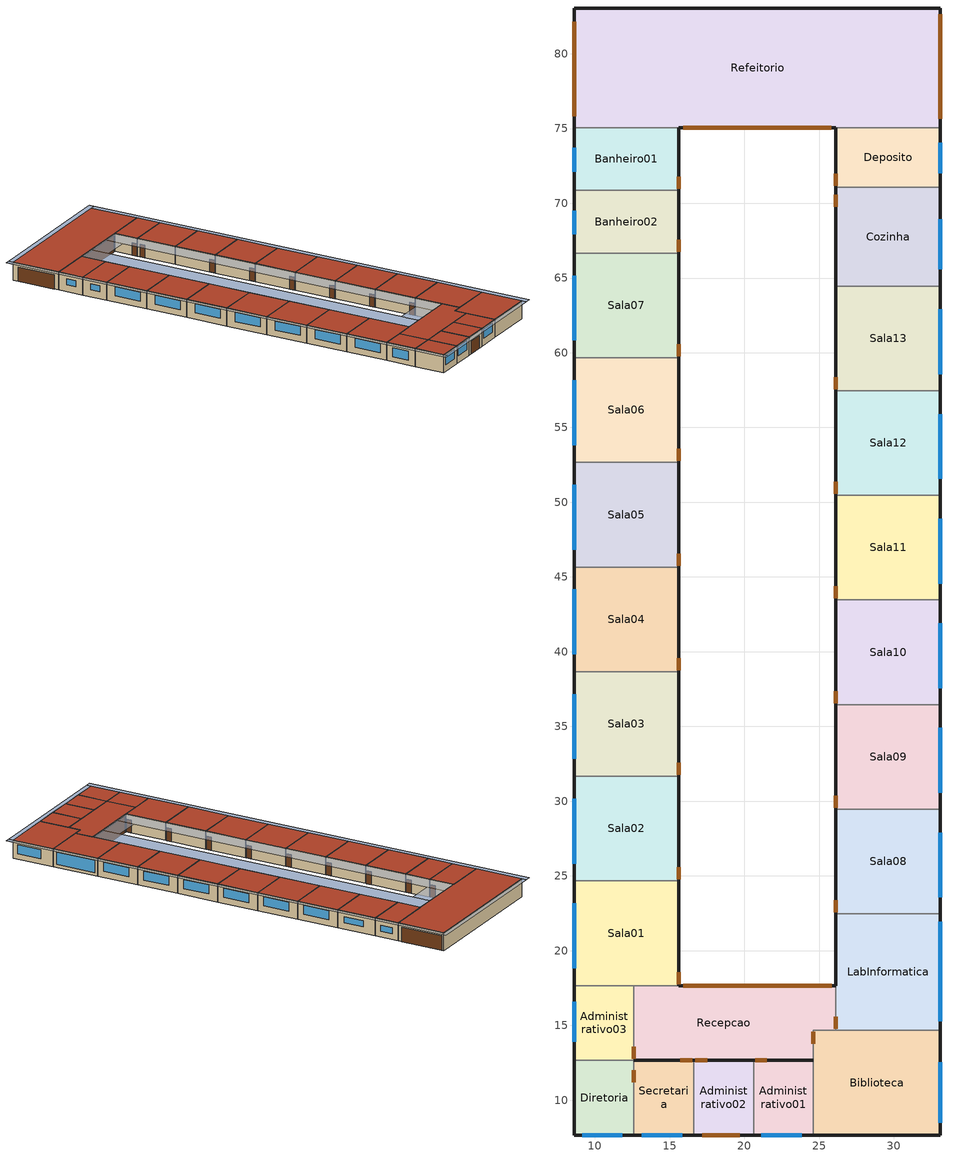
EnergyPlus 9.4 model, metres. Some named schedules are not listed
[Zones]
Administrativo01
 floor othersideconditionsmodel (Laje): 24.61,7.67 20.61,7.67 20.61,12.67 24.61,12.67 z0
 wall outside (Parede): 24.61,12.67 20.61,12.67 / 20.61,7.67 24.61,7.67 z0:3
 wall to Biblioteca (Parede): 24.61,7.67 24.61,12.67 z0:3
 wall to Administrativo02 (Parede): 20.61,12.67 20.61,7.67 z0:3
 window (VidroSimples): 21.13,7.67 23.83,7.67 z1.15:2.65
 door (PortaMadeira): 21.51,12.67 20.71,12.67 z0:2.1
 roof outside (Cobertura): 20.61,7.67 24.61,7.67 24.61,12.67 20.61,12.67 z3
Administrativo02
 floor othersideconditionsmodel (Laje): 20.61,7.67 16.61,7.67 16.61,12.67 20.61,12.67 z0
 wall outside (Parede): 20.61,12.67 16.61,12.67 / 16.61,7.67 20.61,7.67 z0:3
 wall to Secretaria (Parede): 16.61,12.67 16.61,7.67 z0:3
 door (PortaMadeira): 17.51,12.67 16.71,12.67 / 17.19,7.67 19.69,7.67 z0:2.1
 roof outside (Cobertura): 16.61,7.67 20.61,7.67 20.61,12.67 16.61,12.67 z3
Administrativo03
 floor othersideconditionsmodel (Laje): 12.61,12.67 8.61,12.67 8.61,17.67 12.61,17.67 z0
 wall outside (Parede): 8.61,17.67 8.61,12.67 z0:3
 wall to Sala01 (Parede): 12.61,17.67 8.61,17.67 z0:3
 wall to Recepcao (Parede): 12.61,12.67 12.61,17.67 z0:3
 wall to Diretoria (Parede): 8.61,12.67 12.61,12.67 z0:3
 window (VidroSimples): 8.61,16.59 8.61,13.89 z0.82:2.32
 door inside (PortaMadeira): 12.61,12.77 12.61,13.57 z0:2.1
 roof outside (Cobertura): 8.61,12.67 12.61,12.67 12.61,17.67 8.61,17.67 z3
Banheiro01
 floor othersideconditionsmodel (Laje): 15.61,75.07 15.61,70.87 8.61,70.87 8.61,75.07 z0
 wall outside (Parede): 15.61,70.87 15.61,75.07 / 8.61,75.07 8.61,70.87 z0:3
 wall to Banheiro02 (Parede): 8.61,70.87 15.61,70.87 z0:3
 wall to Refeitorio (Parede): 15.61,75.07 8.61,75.07 z0:3
 window (VidroSimples): 8.61,73.71 8.61,72.11 z1.16:2.16
 door (PortaMadeira): 15.61,70.97 15.61,71.77 z0:2.1
 roof outside (Cobertura): 15.61,70.87 15.61,75.07 8.61,75.07 8.61,70.87 z3
Banheiro02
 floor othersideconditionsmodel (Laje): 15.61,70.87 15.61,66.67 8.61,66.67 8.61,70.87 z0
 wall outside (Parede): 15.61,66.67 15.61,70.87 / 8.61,70.87 8.61,66.67 z0:3
 wall to Sala07 (Parede): 8.61,66.67 15.61,66.67 z0:3
 window (VidroSimples): 8.61,69.51 8.61,67.91 z1.16:2.16
 door (PortaMadeira): 15.61,66.77 15.61,67.57 z0:2.1
 roof outside (Cobertura): 15.61,66.67 15.61,70.87 8.61,70.87 8.61,66.67 z3
Biblioteca
 floor othersideconditionsmodel (Laje): 24.61,14.67 33.11,14.67 33.11,7.67 24.61,7.67 z0
 wall outside (Parede): 24.61,7.67 33.11,7.67 33.11,14.67 z0:3
 wall to Recepcao (Parede): 26.11,14.67 24.61,14.67 24.61,12.67 z0:3
 wall to LabInformatica (Parede): 33.11,14.67 26.11,14.67 z0:3
 window (VidroSimples): 33.11,8.48 33.11,12.54 z0.92:2.42
 door inside (PortaMadeira): 24.61,14.57 24.61,13.77 z0:2.1
 roof outside (Cobertura): 33.11,7.67 33.11,14.67 24.61,14.67 24.61,7.67 z3
Cozinha
 floor othersideconditionsmodel (Laje): 33.11,71.07 33.11,64.47 26.11,64.47 26.11,71.07 z0
 wall outside (Parede): 26.11,71.07 26.11,64.47 / 33.11,64.47 33.11,71.07 z0:3
 wall to Sala13 (Parede): 26.11,64.47 33.11,64.47 z0:3
 wall to Deposito (Parede): 33.11,71.07 26.11,71.07 z0:3
 window (VidroSimples): 33.11,65.6 33.11,68.94 z1.06:2.06
 door (PortaMadeira): 26.11,70.57 26.11,69.77 z0:2.1
 roof outside (Cobertura): 33.11,64.47 33.11,71.07 26.11,71.07 26.11,64.47 z3
Deposito
 floor othersideconditionsmodel (Laje): 33.11,75.07 33.11,71.07 26.11,71.07 26.11,75.07 z0
 wall outside (Parede): 33.11,71.07 33.11,75.07 / 26.11,75.07 26.11,71.07 z0:3
 wall to Refeitorio (Parede): 33.11,75.07 26.11,75.07 z0:3
 window (VidroSimples): 33.11,72.01 33.11,74.06 z0.99:1.99
 door (PortaMadeira): 26.11,71.97 26.11,71.17 z0:2.1
 roof outside (Cobertura): 33.11,71.07 33.11,75.07 26.11,75.07 26.11,71.07 z3
Diretoria
 floor othersideconditionsmodel (Laje): 12.61,7.67 8.61,7.67 8.61,12.67 12.61,12.67 z0
 wall outside (Parede): 8.61,12.67 8.61,7.67 12.61,7.67 z0:3
 wall to Secretaria (Parede): 12.61,7.67 12.61,12.67 z0:3
 window (VidroSimples): 9.13,7.67 11.83,7.67 z1.15:2.65
 door inside (PortaMadeira): 12.61,11.19 12.61,11.99 z0:2.1
 roof outside (Cobertura): 8.61,7.67 12.61,7.67 12.61,12.67 8.61,12.67 z3
LabInformatica
 floor othersideconditionsmodel (Laje): 33.11,22.47 33.11,14.67 26.11,14.67 26.11,22.47 z0
 wall outside (Parede): 26.11,22.47 26.11,17.67 / 33.11,14.67 33.11,22.47 z0:3
 wall to Recepcao (Parede): 26.11,17.67 26.11,14.67 z0:3
 wall to Sala08 (Parede): 33.11,22.47 26.11,22.47 z0:3
 window (VidroSimples): 33.11,15.28 33.11,21.94 z0.52:2.52
 door inside (PortaMadeira): 26.11,15.57 26.11,14.77 z0:2.1
 roof outside (Cobertura): 33.11,14.67 33.11,22.47 26.11,22.47 26.11,14.67 z3
Recepcao
 floor othersideconditionsmodel (Laje): 26.11,17.67 26.11,14.67 24.61,14.67 24.61,12.67 12.61,12.67 12.61,17.67 z0
 wall outside (Parede): 26.11,17.67 15.61,17.67 / 12.61,12.67 24.61,12.67 z0:3
 wall to Sala01 (Parede): 15.61,17.67 12.61,17.67 z0:3
 door (PortaMadeira): 25.85,17.67 15.91,17.67 z0:2.69; 20.71,12.67 21.51,12.67 / 16.71,12.67 17.51,12.67 / 15.71,12.67 16.51,12.67 z0:2.1
 roof outside (Cobertura): 24.61,12.67 24.61,14.67 26.11,14.67 26.11,17.67 12.61,17.67 12.61,12.67 z3
Refeitorio
 floor othersideconditionsmodel (Laje): 33.11,83.07 33.11,75.07 8.61,75.07 8.61,83.07 z0
 wall outside (Parede): 33.11,75.07 33.11,83.07 8.61,83.07 8.61,75.07 / 15.61,75.07 26.11,75.07 z0:3
 door (PortaMadeira): 33.11,75.65 33.11,82.65 z0:2.41; 8.61,82.16 8.61,75.83 z0:2.33; 15.89,75.07 25.82,75.07 z0:2.68
 roof outside (Cobertura): 33.11,75.07 33.11,83.07 8.61,83.07 8.61,75.07 z3
Sala01
 floor othersideconditionsmodel (Laje): 15.61,24.67 15.61,17.67 8.61,17.67 8.61,24.67 z0
 wall outside (Parede): 15.61,17.67 15.61,24.67 / 8.61,24.67 8.61,17.67 z0:3
 wall to Sala02 (Parede): 15.61,24.67 8.61,24.67 z0:3
 window (VidroSimples): 8.61,23.16 8.61,18.82 z1.06:2.56
 door (PortaMadeira): 15.61,17.77 15.61,18.57 z0:2.1
 roof outside (Cobertura): 15.61,17.67 15.61,24.67 8.61,24.67 8.61,17.67 z3
Sala02
 floor othersideconditionsmodel (Laje): 15.61,31.67 15.61,24.67 8.61,24.67 8.61,31.67 z0
 wall outside (Parede): 8.61,31.67 8.61,24.67 / 15.61,24.67 15.61,31.67 z0:3
 wall to Sala03 (Parede): 15.61,31.67 8.61,31.67 z0:3
 window (VidroSimples): 8.61,30.16 8.61,25.82 z1.06:2.56
 door (PortaMadeira): 15.61,24.77 15.61,25.57 z0:2.1
 roof outside (Cobertura): 15.61,24.67 15.61,31.67 8.61,31.67 8.61,24.67 z3
Sala03
 floor othersideconditionsmodel (Laje): 15.61,38.67 15.61,31.67 8.61,31.67 8.61,38.67 z0
 wall outside (Parede): 8.61,38.67 8.61,31.67 / 15.61,31.67 15.61,38.67 z0:3
 wall to Sala04 (Parede): 15.61,38.67 8.61,38.67 z0:3
 window (VidroSimples): 8.61,37.16 8.61,32.82 z1.06:2.56
 door (PortaMadeira): 15.61,31.77 15.61,32.57 z0:2.1
 roof outside (Cobertura): 15.61,31.67 15.61,38.67 8.61,38.67 8.61,31.67 z3
Sala04
 floor othersideconditionsmodel (Laje): 15.61,45.67 15.61,38.67 8.61,38.67 8.61,45.67 z0
 wall outside (Parede): 8.61,45.67 8.61,38.67 / 15.61,38.67 15.61,45.67 z0:3
 wall to Sala05 (Parede): 15.61,45.67 8.61,45.67 z0:3
 window (VidroSimples): 8.61,44.16 8.61,39.82 z1.06:2.56
 door (PortaMadeira): 15.61,38.77 15.61,39.57 z0:2.1
 roof outside (Cobertura): 15.61,38.67 15.61,45.67 8.61,45.67 8.61,38.67 z3
Sala05
 floor othersideconditionsmodel (Laje): 15.61,52.67 15.61,45.67 8.61,45.67 8.61,52.67 z0
 wall outside (Parede): 8.61,52.67 8.61,45.67 / 15.61,45.67 15.61,52.67 z0:3
 wall to Sala06 (Parede): 15.61,52.67 8.61,52.67 z0:3
 window (VidroSimples): 8.61,51.16 8.61,46.82 z1.06:2.56
 door (PortaMadeira): 15.61,45.77 15.61,46.57 z0:2.1
 roof outside (Cobertura): 15.61,45.67 15.61,52.67 8.61,52.67 8.61,45.67 z3
Sala06
 floor othersideconditionsmodel (Laje): 15.61,59.67 15.61,52.67 8.61,52.67 8.61,59.67 z0
 wall outside (Parede): 8.61,59.67 8.61,52.67 / 15.61,52.67 15.61,59.67 z0:3
 wall to Sala07 (Parede): 15.61,59.67 8.61,59.67 z0:3
 window (VidroSimples): 8.61,58.16 8.61,53.82 z1.06:2.56
 door (PortaMadeira): 15.61,52.77 15.61,53.57 z0:2.1
 roof outside (Cobertura): 15.61,52.67 15.61,59.67 8.61,59.67 8.61,52.67 z3
Sala07
 floor othersideconditionsmodel (Laje): 15.61,66.67 15.61,59.67 8.61,59.67 8.61,66.67 z0
 wall outside (Parede): 8.61,66.67 8.61,59.67 / 15.61,59.67 15.61,66.67 z0:3
 window (VidroSimples): 8.61,65.16 8.61,60.82 z1.06:2.56
 door (PortaMadeira): 15.61,59.77 15.61,60.57 z0:2.1
 roof outside (Cobertura): 15.61,59.67 15.61,66.67 8.61,66.67 8.61,59.67 z3
Sala08
 floor othersideconditionsmodel (Laje): 33.11,29.47 33.11,22.47 26.11,22.47 26.11,29.47 z0
 wall outside (Parede): 26.11,29.47 26.11,22.47 / 33.11,22.47 33.11,29.47 z0:3
 wall to Sala09 (Parede): 33.11,29.47 26.11,29.47 z0:3
 window (VidroSimples): 33.11,23.56 33.11,27.9 z1.02:2.52
 door (PortaMadeira): 26.11,23.37 26.11,22.57 z0:2.1
 roof outside (Cobertura): 33.11,22.47 33.11,29.47 26.11,29.47 26.11,22.47 z3
Sala09
 floor othersideconditionsmodel (Laje): 33.11,36.47 33.11,29.47 26.11,29.47 26.11,36.47 z0
 wall outside (Parede): 33.11,29.47 33.11,36.47 / 26.11,36.47 26.11,29.47 z0:3
 wall to Sala10 (Parede): 33.11,36.47 26.11,36.47 z0:3
 window (VidroSimples): 33.11,30.56 33.11,34.9 z1.02:2.52
 door (PortaMadeira): 26.11,30.37 26.11,29.57 z0:2.1
 roof outside (Cobertura): 33.11,29.47 33.11,36.47 26.11,36.47 26.11,29.47 z3
Sala10
 floor othersideconditionsmodel (Laje): 33.11,43.47 33.11,36.47 26.11,36.47 26.11,43.47 z0
 wall outside (Parede): 33.11,36.47 33.11,43.47 / 26.11,43.47 26.11,36.47 z0:3
 wall to Sala11 (Parede): 33.11,43.47 26.11,43.47 z0:3
 window (VidroSimples): 33.11,37.56 33.11,41.9 z1.02:2.52
 door (PortaMadeira): 26.11,37.37 26.11,36.57 z0:2.1
 roof outside (Cobertura): 33.11,36.47 33.11,43.47 26.11,43.47 26.11,36.47 z3
Sala11
 floor othersideconditionsmodel (Laje): 33.11,50.47 33.11,43.47 26.11,43.47 26.11,50.47 z0
 wall outside (Parede): 33.11,43.47 33.11,50.47 / 26.11,50.47 26.11,43.47 z0:3
 wall to Sala12 (Parede): 33.11,50.47 26.11,50.47 z0:3
 window (VidroSimples): 33.11,44.56 33.11,48.9 z1.02:2.52
 door (PortaMadeira): 26.11,44.37 26.11,43.57 z0:2.1
 roof outside (Cobertura): 33.11,43.47 33.11,50.47 26.11,50.47 26.11,43.47 z3
Sala12
 floor othersideconditionsmodel (Laje): 33.11,57.47 33.11,50.47 26.11,50.47 26.11,57.47 z0
 wall outside (Parede): 33.11,50.47 33.11,57.47 / 26.11,57.47 26.11,50.47 z0:3
 wall to Sala13 (Parede): 33.11,57.47 26.11,57.47 z0:3
 window (VidroSimples): 33.11,51.56 33.11,55.9 z1.02:2.52
 door (PortaMadeira): 26.11,51.37 26.11,50.57 z0:2.1
 roof outside (Cobertura): 33.11,50.47 33.11,57.47 26.11,57.47 26.11,50.47 z3
Sala13
 floor othersideconditionsmodel (Laje): 33.11,64.47 33.11,57.47 26.11,57.47 26.11,64.47 z0
 wall outside (Parede): 33.11,57.47 33.11,64.47 / 26.11,64.47 26.11,57.47 z0:3
 window (VidroSimples): 33.11,58.56 33.11,62.9 z1.02:2.52
 door (PortaMadeira): 26.11,58.37 26.11,57.57 z0:2.1
 roof outside (Cobertura): 33.11,57.47 33.11,64.47 26.11,64.47 26.11,57.47 z3
Secretaria
 floor othersideconditionsmodel (Laje): 16.61,7.67 12.61,7.67 12.61,12.67 16.61,12.67 z0
 wall outside (Parede): 16.61,12.67 12.61,12.67 / 12.61,7.67 16.61,7.67 z0:3
 window (VidroSimples): 13.13,7.67 15.83,7.67 z1.15:2.65
 door (PortaMadeira): 16.51,12.67 15.71,12.67 z0:2.1
 roof outside (Cobertura): 12.61,7.67 16.61,7.67 16.61,12.67 12.61,12.67 z3
shading: 33.11,6.87 33.11,7.67 8.61,7.67 8.61,6.87 z3; 33.91,6.87 33.91,83.07 33.11,83.07 33.11,6.87 z3; 33.91,83.07 33.91,83.87 8.61,83.87 8.61,83.07 z3; 8.61,6.87 8.61,83.87 7.81,83.87 7.81,6.87 z3; 26.11,17.67 26.11,75.07 23.11,75.07 23.11,17.67 z3; 18.61,17.67 18.61,75.07 15.61,75.07 15.61,17.67 z3; 23.11,17.67 23.11,20.67 18.61,20.67 18.61,17.67 z3; 23.11,72.07 23.11,75.07 18.61,75.07 18.61,72.07 z3
[Building]
Educational: North Axis {deg}=0; Terrain=City; Loads Convergence Tolerance Value {W}=0.04; Temperature Convergence Tolerance Value {deltaC}=0.4; Solar Distribution=FullInteriorAndExterior; Maximum Number of Warmup Days=25; Minimum Number of Warmup Days=6
[SizingPeriod:WeatherFileDays]
Anual: Begin Month=1; Begin Day of Month=1; End Month=12; End Day of Month=31; Day of Week for Start Day=Monday; Use Weather File Daylight Saving Period=No; Use Weather File Rain and Snow Indicators=No
[Site:GroundTemperature:Undisturbed:FiniteDifference]
FiniteDiff: 1.5, 1250, 1500, 30, 50, 0.4
[Site:GroundDomain:Slab]
GroundDomain: 10, 1, 5, 1.5, 1250, 1500, 30, 50, Site:GroundTemperature:Undisturbed:FiniteDifference, FiniteDiff, 0.4, GroundCoupledOSCM, OnGrade, No, Full, No, Timestep, 1.6, 6
[Material] Thermal Absorptance=0.9
Name | Roughness | Thickness {m} | Conductivity {W/m-K} | Density {kg/m3} | Specific Heat {J/kg-K} | Solar Absorptance | Visible Absorptance
argamassa_interna | Rough | 0.025 | 1.15 | 2000 | 1000 | 0.5 | 0.5
Ceramica_tijolo(14x19x29) | Rough | 0.0165 | 0.9 | 1600 | 920 | 0.7 | 0.7
Ceramica_laje_tavela(24x7x20) | Rough | 0.012 | 1.05 | 2000 | 920 | 0.7 | 0.7
Piso_ceramico | Rough | 0.0075 | 1.05 | 2000 | 920 | 0.4 | 0.4
argamassa_laje_pre-moldada | Rough | 0.01 | 1.15 | 2000 | 1000 | 0.2 | 0.2
Ceramica telha pre-moldada | Rough | 0.01 | 1.05 | 2000 | 920 | 0.65 | 0.65
Concreto_laje_pre-moldada | Rough | 0.04 | 1.75 | 2200 | 1000 | 0.7 | 0.7
Madeira30mm | MediumRough | 0.03 | 0.29 | 800 | 1340 | 0.7 | 0.7
ConcretoLajeMacica | Rough | 0.1 | 1.15 | 2200 | 1000 | 0.7 | 0.7
ContrapisoLaje2cm | Rough | 0.02 | 1.15 | 2000 | 1000 | 0.7 | 0.7
[Material:AirGap]
Name | Thermal Resistance {m2-K/W}
Camara_ar_tijolo(14x19x29) | 0.297
Camara_ar_laje(tavela) | 0.81
Camara_ar(atico_telhado) | 0.21
[WindowMaterial:SimpleGlazingSystem]
VidFS0.87: U-Factor {W/m2-K}=5.7; Solar Heat Gain Coefficient=0.87
[Construction]
Parede: argamassa_interna, Ceramica_tijolo(14x19x29), Camara_ar_tijolo(14x19x29), Ceramica_tijolo(14x19x29), argamassa_interna
Cobertura: Ceramica telha pre-moldada, Camara_ar(atico_telhado), Concreto_laje_pre-moldada, Ceramica_laje_tavela(24x7x20), Camara_ar_laje(tavela), Ceramica_laje_tavela(24x7x20), argamassa_laje_pre-moldada
VidroSimples: VidFS0.87
PortaMadeira: Madeira30mm
Laje: ConcretoLajeMacica, ContrapisoLaje2cm, Piso_ceramico
[Zone]
Administrativo01; Administrativo02; Administrativo03; Banheiro01; Banheiro02; Biblioteca; Cozinha; Deposito; Diretoria; LabInformatica; Recepcao; Refeitorio; Sala01; Sala02; Sala03; Sala04; Sala05; Sala06; Sala07; Sala08; Sala09; Sala10; Sala11; Sala12; Sala13; Secretaria
[SurfaceProperty:OtherSideConditionsModel]
GroundCoupledOSCM: Type of Modeling=GroundCoupledSurface
[People] Fraction Radiant=0.3
Name | Zone or ZoneList | Number of People Schedule | Number of People Calculation Method | People per Zone Floor Area {person/m2} | Activity Level Schedule | Number of People
Ocupacao_Sala01 | Sala01 | Sch_OcupSala | People/Area | =$STU | Sch_AtivSala
Ocupacao_Sala02 | Sala02 | Sch_OcupSala | People/Area | =$STU | Sch_AtivSala
Ocupacao_Sala03 | Sala03 | Sch_OcupSala | People/Area | =$STU | Sch_AtivSala
Ocupacao_Sala04 | Sala04 | Sch_OcupSala | People/Area | =$STU | Sch_AtivSala
Ocupacao_Sala05 | Sala05 | Sch_OcupSala | People/Area | =$STU | Sch_AtivSala
Ocupacao_Sala06 | Sala06 | Sch_OcupSala | People/Area | =$STU | Sch_AtivSala
Ocupacao_Sala07 | Sala07 | Sch_OcupSala | People/Area | =$STU | Sch_AtivSala
Ocupacao_Sala08 | Sala08 | Sch_OcupSala | People/Area | =$STU | Sch_AtivSala
Ocupacao_Sala09 | Sala09 | Sch_OcupSala | People/Area | =$STU | Sch_AtivSala
Ocupacao_Sala10 | Sala10 | Sch_OcupSala | People/Area | =$STU | Sch_AtivSala
Ocupacao_Sala11 | Sala11 | Sch_OcupSala | People/Area | =$STU | Sch_AtivSala
Ocupacao_Sala12 | Sala12 | Sch_OcupSala | People/Area | =$STU | Sch_AtivSala
Ocupacao_Sala13 | Sala13 | Sch_OcupSala | People/Area | =$STU | Sch_AtivSala
Ocupacao_LabInformatica | LabInformatica | Sch_OcupSala | People |  | Sch_AtivSala | 10
Ocupacao_Biblioteca | Biblioteca | Sch_OcupSala | People |  | Sch_AtivSala | 7
Ocupacao_Diretoria | Diretoria | Sch_OcupAdm | People |  | Sch_AtivAdm | 3
Ocupacao_Secretaria | Secretaria | Sch_OcupAdm | People |  | Sch_AtivAdm | 3
Ocupacao_Administrativo01 | Administrativo01 | Sch_OcupAdm | People |  | Sch_AtivAdm | 3
Ocupacao_Administrativo02 | Administrativo02 | Sch_OcupAdm | People |  | Sch_AtivAdm | 3
Ocupacao_Administrativo03 | Administrativo03 | Sch_OcupAdm | People |  | Sch_AtivAdm | 3
[Lights]
Cozinha: Zone or ZoneList=Cozinha; Schedule=Sch_IlumAdm; Design Level Calculation Method=Watts/Area; Watts per Zone Floor Area {W/m2}==$LPD; Fraction Replaceable=1; Return Air Fraction Calculated from Plenum Temperature=No
[ElectricEquipment]
EquipamentosCozinha: Zone or ZoneList=Cozinha; Schedule=Sch_OcupAdm; Design Level Calculation Method=Watts/Area; Watts per Zone Floor Area {W/m2}==$EPD; Fraction Latent=0; Fraction Radiant=0.3; Fraction Lost=0
[HVACTemplate:Thermostat]
Termostato: Constant Heating Setpoint {C}=18; Constant Cooling Setpoint {C}=26
[HVACTemplate:Zone:IdealLoadsAirSystem] Template Thermostat=Termostato; Maximum Heating Supply Air Temperature {C}=50; Minimum Cooling Supply Air Temperature {C}=12; Maximum Heating Supply Air Humidity Ratio {kgWater/kgDryAir}=0.0156; Minimum Cooling Supply Air Humidity Ratio {kgWater/kgDryAir}=0.0077; Heating Limit=NoLimit; Cooling Limit=NoLimit; Dehumidification Control Type=None; Cooling Sensible Heat Ratio=0.7; Humidification Control Type=None; Outdoor Air Method=None; Demand Controlled Ventilation Type=None; Outdoor Air Economizer Type=NoEconomizer; Heat Recovery Type=None; Sensible Heat Recovery Effectiveness=0.7; Latent Heat Recovery Effectiveness=0.65
Name | System Availability Schedule
Administrativo01 | HVAC_Administrativo01
Administrativo02 | HVAC_Administrativo02
Administrativo03 | HVAC_Administrativo03
Biblioteca | HVAC_Biblioteca
Diretoria | HVAC_Diretoria
LabInformatica | HVAC_LabInformatica
Sala01 | HVAC_Sala01
Sala02 | HVAC_Sala02
Sala03 | HVAC_Sala03
Sala04 | HVAC_Sala04
Sala05 | HVAC_Sala05
Sala06 | HVAC_Sala06
Sala07 | HVAC_Sala07
Sala08 | HVAC_Sala08
Sala09 | HVAC_Sala09
Sala10 | HVAC_Sala10
Sala11 | HVAC_Sala11
Sala12 | HVAC_Sala12
Sala13 | HVAC_Sala13
Secretaria | HVAC_Secretaria
[EnergyManagementSystem:Sensor]
Name | Output:Variable or Output:Meter Index Key | Output:Variable or Output:Meter
Temp_Sala01 | Sala01 | Zone Operative Temperature
Temp_Sala02 | Sala02 | Zone Operative Temperature
Temp_Sala03 | Sala03 | Zone Operative Temperature
Temp_Sala04 | Sala04 | Zone Operative Temperature
Temp_Sala05 | Sala05 | Zone Operative Temperature
Temp_Sala06 | Sala06 | Zone Operative Temperature
Temp_Sala07 | Sala07 | Zone Operative Temperature
Temp_Sala08 | Sala08 | Zone Operative Temperature
Temp_Sala09 | Sala09 | Zone Operative Temperature
Temp_Sala10 | Sala10 | Zone Operative Temperature
Temp_Sala11 | Sala11 | Zone Operative Temperature
Temp_Sala12 | Sala12 | Zone Operative Temperature
Temp_Sala13 | Sala13 | Zone Operative Temperature
Temp_LabInformatica | LabInformatica | Zone Operative Temperature
Temp_Biblioteca | Biblioteca | Zone Operative Temperature
Temp_Administrativo01 | Administrativo01 | Zone Operative Temperature
Temp_Administrativo02 | Administrativo02 | Zone Operative Temperature
Temp_Administrativo03 | Administrativo03 | Zone Operative Temperature
Temp_Diretoria | Diretoria | Zone Operative Temperature
Temp_Secretaria | Secretaria | Zone Operative Temperature
Ocupacao_Sala01 | Ocupacao_Sala01 | People Occupant Count
Ocupacao_Sala02 | Ocupacao_Sala02 | People Occupant Count
Ocupacao_Sala03 | Ocupacao_Sala03 | People Occupant Count
Ocupacao_Sala04 | Ocupacao_Sala04 | People Occupant Count
Ocupacao_Sala05 | Ocupacao_Sala05 | People Occupant Count
Ocupacao_Sala06 | Ocupacao_Sala06 | People Occupant Count
Ocupacao_Sala07 | Ocupacao_Sala07 | People Occupant Count
Ocupacao_Sala08 | Ocupacao_Sala08 | People Occupant Count
Ocupacao_Sala09 | Ocupacao_Sala09 | People Occupant Count
Ocupacao_Sala10 | Ocupacao_Sala10 | People Occupant Count
Ocupacao_Sala11 | Ocupacao_Sala11 | People Occupant Count
Ocupacao_Sala12 | Ocupacao_Sala12 | People Occupant Count
Ocupacao_Sala13 | Ocupacao_Sala13 | People Occupant Count
Ocupacao_Administrativo01 | Ocupacao_Administrativo01 | People Occupant Count
Ocupacao_Administrativo02 | Ocupacao_Administrativo02 | People Occupant Count
Ocupacao_Administrativo03 | Ocupacao_Administrativo03 | People Occupant Count
Ocupacao_LabInformatica | Ocupacao_LabInformatica | People Occupant Count
Ocupacao_Biblioteca | Ocupacao_Biblioteca | People Occupant Count
Ocupacao_Diretoria | Ocupacao_Diretoria | People Occupant Count
Ocupacao_Secretaria | Ocupacao_Secretaria | People Occupant Count
Temp_Ext | Environment | Site Outdoor Air Drybulb Temperature
Tar_Sala01 | Sala01 | Zone Mean Air Temperature
Tar_Sala02 | Sala02 | Zone Mean Air Temperature
Tar_Sala03 | Sala03 | Zone Mean Air Temperature
Tar_Sala04 | Sala04 | Zone Mean Air Temperature
Tar_Sala05 | Sala05 | Zone Mean Air Temperature
Tar_Sala06 | Sala06 | Zone Mean Air Temperature
Tar_Sala07 | Sala07 | Zone Mean Air Temperature
Tar_Sala08 | Sala08 | Zone Mean Air Temperature
Tar_Sala09 | Sala09 | Zone Mean Air Temperature
Tar_Sala10; Tar_Sala11 | Sala11 | Zone Mean Air Temperature
Tar_Sala12 | Sala12 | Zone Mean Air Temperature
Tar_Sala13 | Sala13 | Zone Mean Air Temperature
Tar_LabInformatica | LabInformatica | Zone Mean Air Temperature
Tar_Biblioteca | Biblioteca | Zone Mean Air Temperature
Tar_Administrativo01 | Administrativo01 | Zone Mean Air Temperature
Tar_Administrativo02 | Administrativo02 | Zone Mean Air Temperature
Tar_Administrativo03 | Administrativo03 | Zone Mean Air Temperature
Tar_Diretoria | Diretoria | Zone Mean Air Temperature
Tar_Secretaria | Secretaria | Zone Mean Air Temperature
Sensor_HVACS01 | HVAC_Sala01 | Schedule Value
Sensor_HVACS02 | HVAC_Sala02 | Schedule Value
Sensor_HVACS03 | HVAC_Sala03 | Schedule Value
Sensor_HVACS04 | HVAC_Sala04 | Schedule Value
Sensor_HVACS05 | HVAC_Sala05 | Schedule Value
Sensor_HVACS06 | HVAC_Sala06 | Schedule Value
Sensor_HVACS07 | HVAC_Sala07 | Schedule Value
Sensor_HVACS08 | HVAC_Sala08 | Schedule Value
Sensor_HVACS09 | HVAC_Sala09 | Schedule Value
Sensor_HVACS10 | HVAC_Sala10 | Schedule Value
Sensor_HVACS11 | HVAC_Sala11 | Schedule Value
Sensor_HVACS12 | HVAC_Sala12 | Schedule Value
Sensor_HVACS13 | HVAC_Sala13 | Schedule Value
Sensor_HVACAdministrativo01 | HVAC_Administrativo01 | Schedule Value
Sensor_HVACAdministrativo02 | HVAC_Administrativo02 | Schedule Value
Sensor_HVACAdministrativo03 | HVAC_Administrativo03 | Schedule Value
Sensor_HVACLabInformatica | HVAC_LabInformatica | Schedule Value
Sensor_HVACBiblioteca | HVAC_Biblioteca | Schedule Value
Sensor_HVACDiretoria | HVAC_Diretoria | Schedule Value
Sensor_HVACSecretaria | HVAC_Secretaria | Schedule Value
[EnergyManagementSystem:Actuator] Actuated Component Type=Schedule:Constant; Actuated Component Control Type=Schedule Value
Name | Actuated Component Unique
Controle_HVAC_Sala01 | HVAC_Sala01
Controle_HVAC_Sala02 | HVAC_Sala02
Controle_HVAC_Sala03 | HVAC_Sala03
Controle_HVAC_Sala04 | HVAC_Sala04
Controle_HVAC_Sala05 | HVAC_Sala05
Controle_HVAC_Sala06 | HVAC_Sala06
Controle_HVAC_Sala07 | HVAC_Sala07
Controle_HVAC_Sala08 | HVAC_Sala08
Controle_HVAC_Sala09 | HVAC_Sala09
Controle_HVAC_Sala10 | HVAC_Sala10
Controle_HVAC_Sala11 | HVAC_Sala11
Controle_HVAC_Sala12 | HVAC_Sala12
Controle_HVAC_Sala13 | HVAC_Sala13
Controle_HVAC_Administrativo01 | HVAC_Administrativo01
Controle_HVAC_Administrativo02 | HVAC_Administrativo02
Controle_HVAC_Administrativo03 | HVAC_Administrativo03
Controle_HVAC_Diretoria | HVAC_Diretoria
Controle_HVAC_Secretaria | HVAC_Secretaria
Controle_HVAC_LabInformatica | HVAC_LabInformatica
Controle_HVAC_Biblioteca | HVAC_Biblioteca
Controle_VN_Sala01 | VN_Sala01
Controle_VN_Sala02 | VN_Sala02
Controle_VN_Sala03 | VN_Sala03
Controle_VN_Sala04 | VN_Sala04
Controle_VN_Sala05 | VN_Sala05
Controle_VN_Sala06 | VN_Sala06
Controle_VN_Sala07 | VN_Sala07
Controle_VN_Sala08 | VN_Sala08
Controle_VN_Sala09 | VN_Sala09
Controle_VN_Sala10 | VN_Sala10
Controle_VN_Sala11 | VN_Sala11
Controle_VN_Sala12 | VN_Sala12
Controle_VN_Sala13 | VN_Sala13
Controle_VN_Administrativo01 | VN_Administrativo01
Controle_VN_Administrativo02 | VN_Administrativo02
Controle_VN_Administrativo03 | VN_Administrativo03
Controle_VN_Diretoria | VN_Diretoria
Controle_VN_Secretaria | VN_Secretaria
Controle_VN_LabInformatica | VN_LabInformatica
Controle_VN_Biblioteca | VN_Biblioteca
[EnergyManagementSystem:ProgramCallingManager]
Meu Controle HVAC: BeginTimestepBeforePredictor; CompSala01Ativo; CompSala02Ativo; CompSala03Ativo; CompSala04Ativo; CompSala05Ativo; CompSala06Ativo; CompSala07Ativo; CompSala08Ativo; CompSala09Ativo; CompSala10Ativo; CompSala11Ativo; CompSala12Ativo; CompSala13Ativo; CompAdministrativo03Ativo; CompSecretariaAtivo; CompAdministrativo01Ativo; CompAdministrativo02Ativo; CompBibliotecaAtivo; CompDiretoriaAtivo; CompLabInformaticaAtivo
[EnergyManagementSystem:Program]
CompSala01Ativo: SET Temp_Conf = ((Temp_Sala01 >= 26) || (Temp_Sala01 <= 16)); IF (Ocupacao_Sala01 > 0) && (Temp_Conf == 1); Set Controle_HVAC_Sala01 = 1; Set Controle_VN_Sala01 = 0; ELSEIF ((Ocupacao_Sala01 > 0) && (Sensor_HVACS01 > 0)); Set Controle_HVAC_Sala01 = 1; Set Controle_VN_Sala01 = 0; ELSEIF (Ocupacao_Sala01 > 0); Set Controle_HVAC_Sala01 = 0; IF ((Temp_Ext<Tar_Sala01) && (Temp_Ext>19)); Set Controle_VN_Sala01 = 1; ELSEIF ((Temp_Ext>Tar_Sala01) && (Temp_Ext>19)); Set Controle_VN_Sala01 = 0; ELSEIF (Temp_Ext<19); Set Controle_VN_Sala01 = 0; ENDIF; ELSEIF (Ocupacao_Sala01 == 0); Set Controle_HVAC_Sala01 = 0; Set Controle_VN_Sala01 = 0; ENDIF
CompSala02Ativo: SET Temp_Conf = ((Temp_Sala02 >= 26) || (Temp_Sala02 <= 16)); IF (Ocupacao_Sala02 > 0) && (Temp_Conf == 1); Set Controle_HVAC_Sala02 = 1; Set Controle_VN_Sala02 = 0; ELSEIF ((Ocupacao_Sala02 > 0) && (Sensor_HVACS02 > 0)); Set Controle_HVAC_Sala02 = 1; Set Controle_VN_Sala02 = 0; ELSEIF (Ocupacao_Sala02 > 0); Set Controle_HVAC_Sala02 = 0; IF ((Temp_Ext<Tar_Sala02) && (Temp_Ext>19)); Set Controle_VN_Sala02 = 1; ELSEIF ((Temp_Ext>Tar_Sala02) && (Temp_Ext>19)); Set Controle_VN_Sala02 = 0; ELSEIF (Temp_Ext<19); Set Controle_VN_Sala02 = 0; ENDIF; ELSEIF (Ocupacao_Sala02 == 0); Set Controle_HVAC_Sala02 = 0; Set Controle_VN_Sala02 = 0; ENDIF
CompSala03Ativo: SET Temp_Conf = ((Temp_Sala03 >= 26) || (Temp_Sala03 <= 16)); IF (Ocupacao_Sala03 > 0) && (Temp_Conf == 1); Set Controle_HVAC_Sala03 = 1; Set Controle_VN_Sala03 = 0; ELSEIF ((Ocupacao_Sala03 > 0) && (Sensor_HVACS03 > 0)); Set Controle_HVAC_Sala03 = 1; Set Controle_VN_Sala03 = 0; ELSEIF (Ocupacao_Sala03 > 0); Set Controle_HVAC_Sala03 = 0; IF ((Temp_Ext<Tar_Sala03) && (Temp_Ext>19)); Set Controle_VN_Sala03 = 1; ELSEIF ((Temp_Ext>Tar_Sala03) && (Temp_Ext>19)); Set Controle_VN_Sala03 = 0; ELSEIF (Temp_Ext<19); Set Controle_VN_Sala03 = 0; ENDIF; ELSEIF (Ocupacao_Sala03 == 0); Set Controle_HVAC_Sala03 = 0; Set Controle_VN_Sala03 = 0; ENDIF
CompSala04Ativo: SET Temp_Conf = ((Temp_Sala04 >= 26) || (Temp_Sala04 <= 16)); IF (Ocupacao_Sala04 > 0) && (Temp_Conf == 1); Set Controle_HVAC_Sala04 = 1; Set Controle_VN_Sala04 = 0; ELSEIF ((Ocupacao_Sala04 > 0) && (Sensor_HVACS04 > 0)); Set Controle_HVAC_Sala04 = 1; Set Controle_VN_Sala04 = 0; ELSEIF (Ocupacao_Sala04 > 0); Set Controle_HVAC_Sala04 = 0; IF ((Temp_Ext<Tar_Sala04) && (Temp_Ext>19)); Set Controle_VN_Sala04 = 1; ELSEIF ((Temp_Ext>Tar_Sala04) && (Temp_Ext>19)); Set Controle_VN_Sala04 = 0; ELSEIF (Temp_Ext<19); Set Controle_VN_Sala04 = 0; ENDIF; ELSEIF (Ocupacao_Sala04 == 0); Set Controle_HVAC_Sala04 = 0; Set Controle_VN_Sala04 = 0; ENDIF
CompSala05Ativo: SET Temp_Conf = ((Temp_Sala05 >= 26) || (Temp_Sala05 <= 16)); IF (Ocupacao_Sala05 > 0) && (Temp_Conf == 1); Set Controle_HVAC_Sala05 = 1; Set Controle_VN_Sala05 = 0; ELSEIF ((Ocupacao_Sala05 > 0) && (Sensor_HVACS05 > 0)); Set Controle_HVAC_Sala05 = 1; Set Controle_VN_Sala05 = 0; ELSEIF (Ocupacao_Sala05 > 0); Set Controle_HVAC_Sala05 = 0; IF ((Temp_Ext<Tar_Sala05) && (Temp_Ext>19)); Set Controle_VN_Sala05 = 1; ELSEIF ((Temp_Ext>Tar_Sala05) && (Temp_Ext>19)); Set Controle_VN_Sala05 = 0; ELSEIF (Temp_Ext<19); Set Controle_VN_Sala05 = 0; ENDIF; ELSEIF (Ocupacao_Sala05 == 0); Set Controle_HVAC_Sala05 = 0; Set Controle_VN_Sala05 = 0; ENDIF
CompSala06Ativo: SET Temp_Conf = ((Temp_Sala06 >= 26) || (Temp_Sala06 <= 16)); IF (Ocupacao_Sala06 > 0) && (Temp_Conf == 1); Set Controle_HVAC_Sala06 = 1; Set Controle_VN_Sala06 = 0; ELSEIF ((Ocupacao_Sala06 > 0) && (Sensor_HVACS06 > 0)); Set Controle_HVAC_Sala06 = 1; Set Controle_VN_Sala06 = 0; ELSEIF (Ocupacao_Sala06 > 0); Set Controle_HVAC_Sala06 = 0; IF ((Temp_Ext<Tar_Sala06) && (Temp_Ext>19)); Set Controle_VN_Sala06 = 1; ELSEIF ((Temp_Ext>Tar_Sala06) && (Temp_Ext>19)); Set Controle_VN_Sala06 = 0; ELSEIF (Temp_Ext<19); Set Controle_VN_Sala06 = 0; ENDIF; ELSEIF (Ocupacao_Sala06 == 0); Set Controle_HVAC_Sala06 = 0; Set Controle_VN_Sala06 = 0; ENDIF
CompSala07Ativo: SET Temp_Conf = ((Temp_Sala07 >= 26) || (Temp_Sala07 <= 16)); IF (Ocupacao_Sala07 > 0) && (Temp_Conf == 1); Set Controle_HVAC_Sala07 = 1; Set Controle_VN_Sala07 = 0; ELSEIF ((Ocupacao_Sala07 > 0) && (Sensor_HVACS07 > 0)); Set Controle_HVAC_Sala07 = 1; Set Controle_VN_Sala07 = 0; ELSEIF (Ocupacao_Sala07 > 0); Set Controle_HVAC_Sala07 = 0; IF ((Temp_Ext<Tar_Sala07) && (Temp_Ext>19)); Set Controle_VN_Sala07 = 1; ELSEIF ((Temp_Ext>Tar_Sala07) && (Temp_Ext>19)); Set Controle_VN_Sala07 = 0; ELSEIF (Temp_Ext<19); Set Controle_VN_Sala07 = 0; ENDIF; ELSEIF (Ocupacao_Sala07 == 0); Set Controle_HVAC_Sala07 = 0; Set Controle_VN_Sala07 = 0; ENDIF
CompSala08Ativo: SET Temp_Conf = ((Temp_Sala08 >= 26) || (Temp_Sala08 <= 16)); IF (Ocupacao_Sala08 > 0) && (Temp_Conf == 1); Set Controle_HVAC_Sala08 = 1; Set Controle_VN_Sala08 = 0; ELSEIF ((Ocupacao_Sala08 > 0) && (Sensor_HVACS08 > 0)); Set Controle_HVAC_Sala08 = 1; Set Controle_VN_Sala08 = 0; ELSEIF (Ocupacao_Sala08 > 0); Set Controle_HVAC_Sala08 = 0; IF ((Temp_Ext<Tar_Sala08) && (Temp_Ext>19)); Set Controle_VN_Sala08 = 1; ELSEIF ((Temp_Ext>Tar_Sala08) && (Temp_Ext>19)); Set Controle_VN_Sala08 = 0; ELSEIF (Temp_Ext<19); Set Controle_VN_Sala08 = 0; ENDIF; ELSEIF (Ocupacao_Sala08 == 0); Set Controle_HVAC_Sala08 = 0; Set Controle_VN_Sala08 = 0; ENDIF
CompSala09Ativo: SET Temp_Conf = ((Temp_Sala09 >= 26) || (Temp_Sala09 <= 16)); IF (Ocupacao_Sala09 > 0) && (Temp_Conf == 1); Set Controle_HVAC_Sala09 = 1; Set Controle_VN_Sala09 = 0; ELSEIF ((Ocupacao_Sala09 > 0) && (Sensor_HVACS09 > 0)); Set Controle_HVAC_Sala09 = 1; Set Controle_VN_Sala09 = 0; ELSEIF (Ocupacao_Sala09 > 0); Set Controle_HVAC_Sala09 = 0; IF ((Temp_Ext<Tar_Sala09) && (Temp_Ext>19)); Set Controle_VN_Sala09 = 1; ELSEIF ((Temp_Ext>Tar_Sala09) && (Temp_Ext>19)); Set Controle_VN_Sala09 = 0; ELSEIF (Temp_Ext<19); Set Controle_VN_Sala09 = 0; ENDIF; ELSEIF (Ocupacao_Sala09 == 0); Set Controle_HVAC_Sala09 = 0; Set Controle_VN_Sala09 = 0; ENDIF
CompSala10Ativo: SET Temp_Conf = ((Temp_Sala10 >= 26) || (Temp_Sala10 <= 16)); IF (Ocupacao_Sala10 > 0) && (Temp_Conf == 1); Set Controle_HVAC_Sala10 = 1; Set Controle_VN_Sala10 = 0; ELSEIF ((Ocupacao_Sala10 > 0) && (Sensor_HVACS10 > 0)); Set Controle_HVAC_Sala10 = 1; Set Controle_VN_Sala10 = 0; ELSEIF (Ocupacao_Sala10 > 0); Set Controle_HVAC_Sala10 = 0; IF ((Temp_Ext<Tar_Sala10) && (Temp_Ext>19)); Set Controle_VN_Sala10 = 1; ELSEIF ((Temp_Ext>Tar_Sala10) && (Temp_Ext>19)); Set Controle_VN_Sala10 = 0; ELSEIF (Temp_Ext<19); Set Controle_VN_Sala10 = 0; ENDIF; ELSEIF (Ocupacao_Sala10 == 0); Set Controle_HVAC_Sala10 = 0; Set Controle_VN_Sala10 = 0; ENDIF
CompSala11Ativo: SET Temp_Conf = ((Temp_Sala11 >= 26) || (Temp_Sala11 <= 16)); IF (Ocupacao_Sala11 > 0) && (Temp_Conf == 1); Set Controle_HVAC_Sala11 = 1; Set Controle_VN_Sala11 = 0; ELSEIF ((Ocupacao_Sala11 > 0) && (Sensor_HVACS11 > 0)); Set Controle_HVAC_Sala11 = 1; Set Controle_VN_Sala11 = 0; ELSEIF (Ocupacao_Sala11 > 0); Set Controle_HVAC_Sala11 = 0; IF ((Temp_Ext<Tar_Sala11) && (Temp_Ext>19)); Set Controle_VN_Sala11 = 1; ELSEIF ((Temp_Ext>Tar_Sala11) && (Temp_Ext>19)); Set Controle_VN_Sala11 = 0; ELSEIF (Temp_Ext<19); Set Controle_VN_Sala11 = 0; ENDIF; ELSEIF (Ocupacao_Sala11 == 0); Set Controle_HVAC_Sala11 = 0; Set Controle_VN_Sala11 = 0; ENDIF
CompSala12Ativo: SET Temp_Conf = ((Temp_Sala12 >= 26) || (Temp_Sala12 <= 16)); IF (Ocupacao_Sala12 > 0) && (Temp_Conf == 1); Set Controle_HVAC_Sala12 = 1; Set Controle_VN_Sala12 = 0; ELSEIF ((Ocupacao_Sala12 > 0) && (Sensor_HVACS12 > 0)); Set Controle_HVAC_Sala12 = 1; Set Controle_VN_Sala12 = 0; ELSEIF (Ocupacao_Sala12 > 0); Set Controle_HVAC_Sala12 = 0; IF ((Temp_Ext<Tar_Sala12) && (Temp_Ext>19)); Set Controle_VN_Sala12 = 1; ELSEIF ((Temp_Ext>Tar_Sala12) && (Temp_Ext>19)); Set Controle_VN_Sala12 = 0; ELSEIF (Temp_Ext<19); Set Controle_VN_Sala12 = 0; ENDIF; ELSEIF (Ocupacao_Sala12 == 0); Set Controle_HVAC_Sala12 = 0; Set Controle_VN_Sala12 = 0; ENDIF
CompSala13Ativo: SET Temp_Conf = ((Temp_Sala13 >= 26) || (Temp_Sala13 <= 16)); IF (Ocupacao_Sala13 > 0) && (Temp_Conf == 1); Set Controle_HVAC_Sala13 = 1; Set Controle_VN_Sala13 = 0; ELSEIF ((Ocupacao_Sala13 > 0) && (Sensor_HVACS13 > 0)); Set Controle_HVAC_Sala13 = 1; Set Controle_VN_Sala13 = 0; ELSEIF (Ocupacao_Sala13 > 0); Set Controle_HVAC_Sala13 = 0; IF ((Temp_Ext<Tar_Sala13) && (Temp_Ext>19)); Set Controle_VN_Sala13 = 1; ELSEIF ((Temp_Ext>Tar_Sala13) && (Temp_Ext>19)); Set Controle_VN_Sala13 = 0; ELSEIF (Temp_Ext<19); Set Controle_VN_Sala13 = 0; ENDIF; ELSEIF (Ocupacao_Sala13 == 0); Set Controle_HVAC_Sala13 = 0; Set Controle_VN_Sala13 = 0; ENDIF
CompBibliotecaAtivo: SET Temp_Conf = ((Temp_Biblioteca >= 26) || (Temp_Biblioteca <= 16)); IF (Ocupacao_Biblioteca > 0) && (Temp_Conf == 1); Set Controle_HVAC_Biblioteca = 1; Set Controle_VN_Biblioteca = 0; ELSEIF ((Ocupacao_Biblioteca > 0) && (Sensor_HVACBiblioteca > 0)); Set Controle_HVAC_Biblioteca = 1; Set Controle_VN_Biblioteca = 0; ELSEIF (Ocupacao_Biblioteca > 0); Set Controle_HVAC_Biblioteca = 0; IF ((Temp_Ext<Tar_Biblioteca) && (Temp_Ext>19)); Set Controle_VN_Biblioteca = 1; ELSEIF ((Temp_Ext>Tar_Biblioteca) && (Temp_Ext>19)); Set Controle_VN_Biblioteca = 0; ELSEIF (Temp_Ext<19); Set Controle_VN_Biblioteca = 0; ENDIF; ELSEIF (Ocupacao_Biblioteca == 0); Set Controle_HVAC_Biblioteca = 0; Set Controle_VN_Biblioteca = 0; ENDIF
CompLabInformaticaAtivo: SET Temp_Conf = ((Temp_LabInformatica >= 26) || (Temp_LabInformatica <= 16)); IF (Ocupacao_LabInformatica > 0) && (Temp_Conf == 1); Set Controle_HVAC_LabInformatica = 1; Set Controle_VN_LabInformatica = 0; ELSEIF ((Ocupacao_LabInformatica > 0) && (Sensor_HVACLabInformatica > 0)); Set Controle_HVAC_LabInformatica = 1; Set Controle_VN_LabInformatica = 0; ELSEIF (Ocupacao_LabInformatica > 0); Set Controle_HVAC_LabInformatica = 0; IF ((Temp_Ext<Tar_LabInformatica) && (Temp_Ext>19)); Set Controle_VN_LabInformatica = 1; ELSEIF ((Temp_Ext>Tar_LabInformatica) && (Temp_Ext>19)); Set Controle_VN_LabInformatica = 0; ELSEIF (Temp_Ext<19); Set Controle_VN_LabInformatica = 0; ENDIF; ELSEIF (Ocupacao_LabInformatica == 0); Set Controle_HVAC_LabInformatica = 0; Set Controle_VN_LabInformatica = 0; ENDIF
CompAdministrativo01Ativo: SET Temp_Conf = ((Temp_Administrativo01 >= 26) || (Temp_Administrativo01 <= 16)); IF (Ocupacao_Administrativo01 > 0) && (Temp_Conf == 1); Set Controle_HVAC_Administrativo01 = 1; Set Controle_VN_Administrativo01 = 0; ELSEIF ((Ocupacao_Administrativo01 > 0) && (Sensor_HVACAdministrativo01 > 0)); Set Controle_HVAC_Administrativo01 = 1; Set Controle_VN_Administrativo01 = 0; ELSEIF (Ocupacao_Administrativo01 > 0); Set Controle_HVAC_Administrativo01 = 0; IF ((Temp_Ext<Tar_Administrativo01) && (Temp_Ext>19)); Set Controle_VN_Administrativo01 = 1; ELSEIF ((Temp_Ext>Tar_Administrativo01) && (Temp_Ext>19)); Set Controle_VN_Administrativo01 = 0; ELSEIF (Temp_Ext<19); Set Controle_VN_Administrativo01 = 0; ENDIF; ELSEIF (Ocupacao_Administrativo01 == 0); Set Controle_HVAC_Administrativo01 = 0; Set Controle_VN_Administrativo01 = 0; ENDIF
CompAdministrativo02Ativo: SET Temp_Conf = ((Temp_Administrativo02 >= 26) || (Temp_Administrativo02 <= 16)); IF (Ocupacao_Administrativo02 > 0) && (Temp_Conf == 1); Set Controle_HVAC_Administrativo02 = 1; Set Controle_VN_Administrativo = 0; ELSEIF ((Ocupacao_Administrativo02 > 0) && (Sensor_HVACAdministrativo01 > 0)); Set Controle_HVAC_Administrativo02 = 1; Set Controle_VN_Administrativo02 = 0; ELSEIF (Ocupacao_Administrativo02 > 0); Set Controle_HVAC_Administrativo02 = 0; IF ((Temp_Ext<Tar_Administrativo02) && (Temp_Ext>19)); Set Controle_VN_Sala1 = 1; ELSEIF ((Temp_Ext>Tar_Administrativo02) && (Temp_Ext>19)); Set Controle_VN_Administrativo02 = 0; ELSEIF (Temp_Ext<19); Set Controle_VN_Administrativo02 = 0; ENDIF; ELSEIF (Ocupacao_Administrativo02 == 0); Set Controle_HVAC_Administrativo02 = 0; Set Controle_VN_Administrativo02 = 0; ENDIF
CompAdministrativo03Ativo: SET Temp_Conf = ((Temp_Administrativo03 >= 26) || (Temp_Administrativo03 <= 16)); IF (Ocupacao_Administrativo03 > 0) && (Temp_Conf == 1); Set Controle_HVAC_Administrativo03 = 1; Set Controle_VN_Administrativo03 = 0; ELSEIF ((Ocupacao_Administrativo03 > 0) && (Sensor_HVACAdministrativo03 > 0)); Set Controle_HVAC_Administrativo03 = 1; Set Controle_VN_Administrativo03 = 0; ELSEIF (Ocupacao_Administrativo03 > 0); Set Controle_HVAC_Administrativo03 = 0; IF ((Temp_Ext<Tar_Administrativo03) && (Temp_Ext>19)); Set Controle_VN_Administrativo03 = 1; ELSEIF ((Temp_Ext>Tar_Administrativo03) && (Temp_Ext>19)); Set Controle_VN_Administrativo03 = 0; ELSEIF (Temp_Ext<19); Set Controle_VN_Administrativo03 = 0; ENDIF; ELSEIF (Ocupacao_Administrativo03 == 0); Set Controle_HVAC_Administrativo03 = 0; Set Controle_VN_Administrativo03 = 0; ENDIF
CompDiretoriaAtivo: SET Temp_Conf = ((Temp_Diretoria >= 26) || (Temp_Diretoria <= 16)); IF (Ocupacao_Diretoria > 0) && (Temp_Conf == 1); Set Controle_HVAC_Diretoria = 1; Set Controle_VN_Diretoria = 0; ELSEIF ((Ocupacao_Diretoria > 0) && (Sensor_HVACDiretoria > 0)); Set Controle_HVAC_Diretoria = 1; Set Controle_VN_Diretoria = 0; ELSEIF (Ocupacao_Diretoria > 0); Set Controle_HVAC_Diretoria = 0; IF ((Temp_Ext<Tar_Diretoria) && (Temp_Ext>19)); Set Controle_VN_Diretoria = 1; ELSEIF ((Temp_Ext>Tar_Diretoria) && (Temp_Ext>19)); Set Controle_VN_Diretoria = 0; ELSEIF (Temp_Ext<19); Set Controle_VN_Diretoria = 0; ENDIF; ELSEIF (Ocupacao_Diretoria == 0); Set Controle_HVAC_Diretoria = 0; Set Controle_VN_Diretoria = 0; ENDIF
CompSecretariaAtivo: SET Temp_Conf = ((Temp_Secretaria >= 26) || (Temp_Secretaria <= 16)); IF (Ocupacao_Secretaria > 0) && (Temp_Conf == 1); Set Controle_HVAC_Secretaria = 1; Set Controle_VN_Secretaria = 0; ELSEIF ((Ocupacao_Secretaria > 0) && (Sensor_HVACSecretaria > 0)); Set Controle_HVAC_Secretaria = 1; Set Controle_VN_Secretaria = 0; ELSEIF (Ocupacao_Secretaria > 0); Set Controle_HVAC_Secretaria = 0; IF ((Temp_Ext<Tar_Secretaria) && (Temp_Ext>19)); Set Controle_VN_Secretaria = 1; ELSEIF ((Temp_Ext>Tar_Secretaria) && (Temp_Ext>19)); Set Controle_VN_Secretaria = 0; ELSEIF (Temp_Ext<19); Set Controle_VN_Secretaria = 0; ENDIF; ELSEIF (Ocupacao_Secretaria == 0); Set Controle_HVAC_Secretaria = 0; Set Controle_VN_Secretaria = 0; ENDIF
[Schedule:Compact]
Sch_AtivSala; Sch_AtivAdm: Through: 12/31, For:AllDays, Until: 24:00, 108
Sch_OcupSala: Through:02/28, For:alldays, Until:24:00, 0, Through: 11/30, For: weekdays, Until: 8:00, 0, Until: 12:00, 1, Until: 14:00, 0, Until: 18:00, 1, Until: 24:00, 0, For: allotherdays, Until: 24:00, 0, Through: 12/31, For: alldays, Until: 24:00, 0
Sch_OcupAdm; Sch_IlumAdm: Through:02/15, For:alldays, Until:24:00, 0, Through: 02/28, For: weekdays, Until: 8:00, 0, Until: 12:00, .5, Until: 13:00, 0, Until: 16:00, .5, Until: 24:00, 0, For: allotherdays, Until: 24:00, 0, Through: 11/30, For: weekdays, Until: 7:00, 0, Until: 12:00, 1, Until: 14:00, .5, Until: 19:00, 1, Until: 24:00, 0, For: allotherdays, Until: 24:00, 0, Through: 12/31, For: alldays, Until: 24:00, 0
[Schedule:Constant]
Name | Hourly Value
HVAC_Sala01; HVAC_Sala02; HVAC_Sala03; HVAC_Sala04; HVAC_Sala05; HVAC_Sala06; HVAC_Sala07; HVAC_Sala08; HVAC_Sala09; HVAC_Sala10; HVAC_Sala11; HVAC_Sala12; HVAC_Sala13; HVAC_Administrativo01; HVAC_Administrativo02; HVAC_Administrativo03; HVAC_Diretoria; HVAC_Secretaria; HVAC_LabInformatica; HVAC_Biblioteca | 0
VN_Sala01; VN_Sala02; VN_Sala03; VN_Sala04; VN_Sala05; VN_Sala06; VN_Sala07; VN_Sala08; VN_Sala09; VN_Sala10; VN_Sala11; VN_Sala12; VN_Sala13; VN_Administrativo01; VN_Administrativo02; VN_Administrativo03; VN_Diretoria; VN_Secretaria; VN_LabInformatica; VN_Biblioteca | 1
[AirflowNetwork:SimulationControl]
ModEscola: AirflowNetwork Control=MultizoneWithoutDistribution; Wind Pressure Coefficient Type=SurfaceAverageCalculation; Height Selection for Local Wind Pressure Calculation=OpeningHeight; Building Type=LowRise; Maximum Number of Iterations=500; Initialization Type=LinearInitializationMethod; Relative Airflow Convergence Tolerance=0.0001; Absolute Airflow Convergence Tolerance {kg/s}=0.000001; Convergence Acceleration Limit=-.5; Azimuth Angle of Long Axis of Building {deg}=0; Ratio of Building Width Along Short Axis to Width Along Long Axis=0.85; Height Dependence of External Node Temperature=No
[AirflowNetwork:MultiZone:Zone] Ventilation Control Mode=Temperature; Ventilation Control Zone Temperature Setpoint Schedule=TempVentilacao
Name | Venting Availability Schedule
Administrativo01 | VN_Administrativo01
Administrativo02 | VN_Administrativo02
Administrativo03 | VN_Administrativo03
Banheiro01 | VN_Banheiro01
Banheiro02 | VN_Banheiro02
Biblioteca | VN_Biblioteca
Cozinha | VN_Cozinha
Deposito | VN_Deposito
Diretoria | VN_Diretoria
LabInformatica | VN_LabInformatica
Refeitorio | VN_Refeitorio
Sala01 | VN_Sala01
Sala02 | VN_Sala02
Sala03 | VN_Sala03
Sala04 | VN_Sala04
Sala05 | VN_Sala05
Sala06 | VN_Sala06
Sala07 | VN_Sala07
Sala08 | VN_Sala08
Sala09 | VN_Sala09
Sala10 | VN_Sala10
Sala11 | VN_Sala11
Sala12 | VN_Sala12
Sala13 | VN_Sala13
Secretaria; Recepcao | VN_Secretaria
[AirflowNetwork:MultiZone:Surface] Equivalent Rectangle Method=PolygonHeight; Equivalent Rectangle Aspect Ratio=1
Name | Leakage Component | Window/Door Opening Factor, or Crack Factor | Venting Availability Schedule
Porta_Administrativo01 | Porta | 1 | VN_Administrativo01
Janela_Administrativo01 | Janela | 0.5 | VN_Administrativo01
Porta01_Administrativo02; Porta02_Administrativo02 | Porta | 1 | VN_Administrativo02
Porta_Administrativo03 | Porta | 1 | VN_Administrativo03
Janela_Administrativo03 | Janela | 0.5 | VN_Administrativo03
Porta_Banheiro01 | Porta | 1 | VN_Banheiro01
Janela_Banheiro01 | Janela | 0.8 | VN_Banheiro01
Porta_Banheiro02 | Porta | 1 | VN_Banheiro02
Janela_Banheiro02 | Janela | 0.8 | VN_Banheiro02
Porta_Biblioteca | Porta | 1 | VN_Biblioteca
Janela_Biblioteca | Janela | 0.5 | VN_Biblioteca
Porta_Cozinha | Porta | 1 | VN_Cozinha
Janela_Cozinha | Janela | 0.9 | VN_Cozinha
Porta_Deposito | Porta | 1 | VN_Deposito
Janela_Deposito | Janela | 0.9 | VN_Deposito
Porta_Diretoria | Porta | 1 | VN_Diretoria
Janela_Diretoria | Janela | 0.5 | VN_Diretoria
Porta_LabInformatica | Porta | 1 | VN_LabInformatica
Janela_LabInformatica | Janela | 0.5 | VN_LabInformatica
Porta01_Recepcao; Porta01_Refeitorio; Porta02_Refeitorio; Porta03_Refeitorio | Porta_Open | 1 | ABERTURA
Porta02_Recepcao; Porta03_Recepcao; Porta04_Recepcao; Porta05_Recepcao; Porta06_Recepcao; Porta07_Recepcao | Porta | 1 | VN_Recepcao
Porta_Sala01 | Porta | 1 | VN_Sala01
Janela_Sala01 | Janela | 0.5 | VN_Sala01
Porta_Sala02 | Porta | 1 | VN_Sala02
Janela_Sala02 | Janela | 0.5 | VN_Sala02
Porta_Sala03 | Porta | 1 | VN_Sala03
Janela_Sala03 | Janela | 0.5 | VN_Sala03
Porta_Sala04 | Porta | 1 | VN_Sala04
Janela_Sala04 | Janela | 0.5 | VN_Sala04
Porta_Sala05 | Porta | 1 | VN_Sala05
Janela_Sala05 | Janela | 0.5 | VN_Sala05
Porta_Sala06 | Porta | 1 | VN_Sala06
Janela_Sala06 | Janela | 0.5 | VN_Sala06
Porta_Sala07 | Porta | 1 | VN_Sala07
Janela_Sala07 | Janela | 0.5 | VN_Sala07
Porta_Sala08 | Porta | 1 | VN_Sala08
Janela_Sala08 | Janela | 0.5 | VN_Sala08
Porta_Sala09 | Porta | 1 | VN_Sala09
Janela_Sala09 | Janela | 0.5 | VN_Sala09
Porta_Sala10 | Porta | 1 | VN_Sala10
Janela_Sala10 | Janela | 0.5 | VN_Sala10
Porta_Sala11 | Porta | 1 | VN_Sala11
Janela_Sala11 | Janela | 0.5 | VN_Sala11
Porta_Sala12 | Porta | 1 | VN_Sala12
Janela_Sala12 | Janela | 0.5 | VN_Sala12
Porta_Sala13 | Porta | 1 | VN_Sala13
Janela_Sala13 | Janela | 0.5 | VN_Sala13
Porta01_Secretaria; Porta02_Secretaria | Porta | 1 | VN_Secretaria
Janela_Secretaria | Janela | 0.5 | VN_Secretaria
[AirflowNetwork:MultiZone:Component:DetailedOpening] Type of Rectangular Large Vertical Opening (LVO)=NonPivoted; Extra Crack Length or Height of Pivoting Axis {m}=0; Number of Sets of Opening Factor Data=2; Opening Factor 1=0; Discharge Coefficient for Opening Factor 1=0.001; Width Factor for Opening Factor 1=0; Height Factor for Opening Factor 1=0; Start Height Factor for Opening Factor 1=0; Opening Factor 2=1; Discharge Coefficient for Opening Factor 2=0.6; Height Factor for Opening Factor 2=1; Start Height Factor for Opening Factor 2=0
Name | Air Mass Flow Coefficient When Opening is Closed {kg/s-m} | Air Mass Flow Exponent When Opening is Closed | Width Factor for Opening Factor 2
Porta | 0.0024 | 0.59 | 0.9
Janela | 0.00028 | 0.63 | 0.5
Porta_Open | 0.0024 | 1 | 0.9
